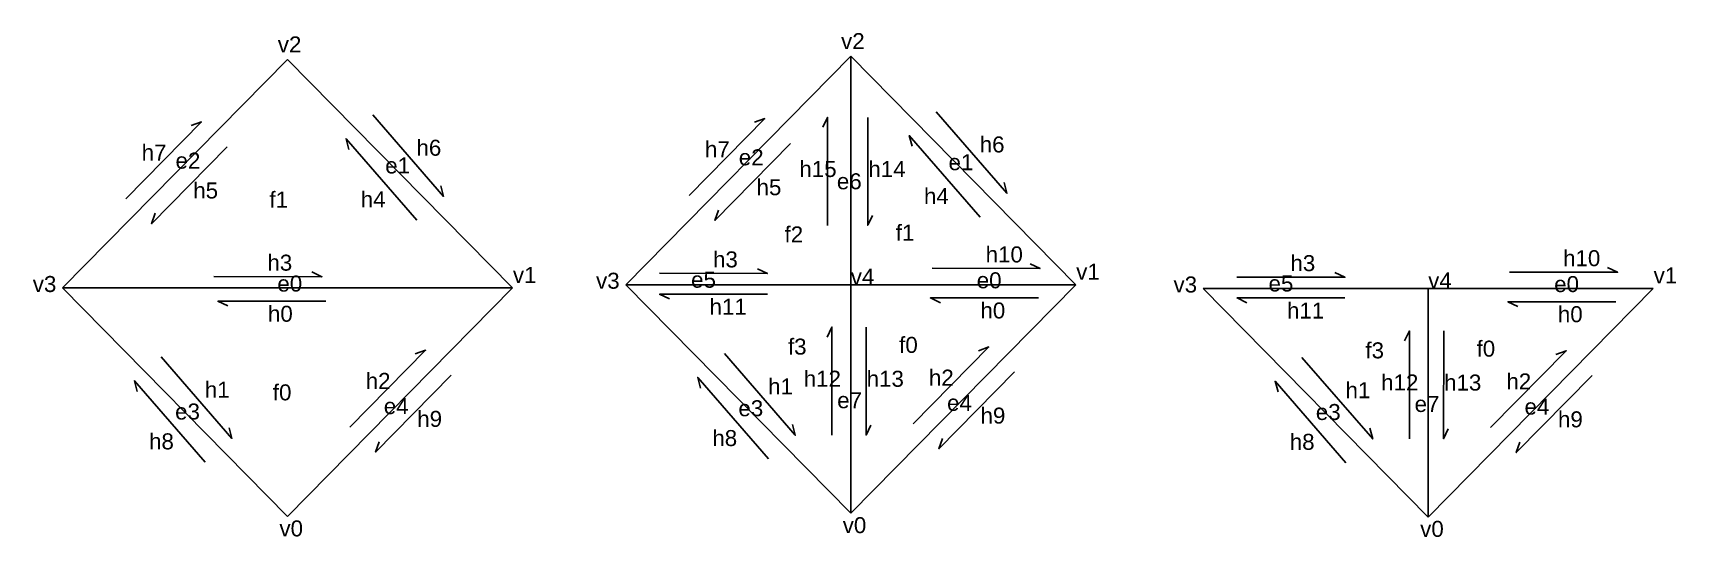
# Model space of a CAD drawing. Header units: millimetres. Extents: x 1475 to 6614, y 974 to 2549.
import ezdxf

# ---------------------------------------------------------------- set-up
doc = ezdxf.new("R2010")
doc.units = ezdxf.units.MM
doc.styles.get("Standard").update_dxf_attribs({"font": 'arial.ttf', "height": 50})

msp = doc.modelspace()

# ---------------------------------------------------------------- linework, layer by layer
for p, q in [((3329, 1762.4), (4032.5, 2476.6)), ((4736, 1762.4), (4032.5, 2476.6)), ((4032.5, 2476.6), (4032.5, 1762.4)), ((1567.4, 1752.1), (2270.9, 2466.4)), ((2974.4, 1752.1), (2270.9, 2466.4)), ((1567.4, 1752.1), (2270.9, 1037.9)), ((1567.4, 1752.1), (2974.4, 1752.1)), ((2974.4, 1752.1), (2270.9, 1037.9)), ((3329, 1762.4), (4032.5, 1048.1)), ((3329, 1762.4), (4736, 1762.4)), ((4736, 1762.4), (4032.5, 1048.1)), ((4032.5, 1762.4), (4032.5, 1048.1)), ((5134.8, 1750.6), (5838.3, 1036.4)), ((5134.8, 1750.6), (6541.9, 1750.6)), ((6541.9, 1750.6), (5838.3, 1036.4)), ((5838.3, 1750.6), (5838.3, 1036.4))]:
    msp.add_line(p, q)
for points in [[(1765.1, 2030.8), (2001.9, 2271.2), (1969.5, 2259.6)], [(2537.9, 2292.8), (2759.2, 2038), (2750.1, 2071.2)], [(3526.7, 2041.1), (3763.5, 2281.5), (3731.1, 2269.8)], [(3960, 1947.7), (3960, 2285.1), (3945.1, 2254.1)], [(4086.2, 2285.3), (4085.6, 1947.9), (4100.6, 1978.8)], [(4299.5, 2303), (4520.8, 2048.3), (4511.7, 2081.4)], [(2675.3, 1963.6), (2454, 2218.3), (2463.1, 2185.1)], [(4436.9, 1973.8), (4215.6, 2228.5), (4224.6, 2195.4)], [(2082.6, 2193.3), (1845.9, 1952.9), (1857, 1985.5)], [(3844.2, 2203.6), (3607.4, 1963.2), (3618.6, 1995.7)], [(2041, 1787.7), (2378.4, 1787.1), (2347.4, 1802.1)], [(3434.4, 1797.9), (3771.9, 1797.4), (3740.9, 1812.3)], [(4287.1, 1813.5), (4624.5, 1812.9), (4593.6, 1827.9)], [(5240.3, 1786.2), (5577.7, 1785.6), (5546.8, 1800.6)], [(6092.9, 1801.7), (6430.4, 1801.2), (6399.4, 1816.1)], [(2390.9, 1710.7), (2053.5, 1710.8), (2084.5, 1695.8)], [(3772.1, 1732.5), (3434.6, 1732.6), (3465.6, 1717.7)], [(4619.1, 1721), (4281.7, 1721), (4312.7, 1706.1)], [(5577.9, 1720.8), (5240.5, 1720.8), (5271.5, 1705.9)], [(6425, 1709.2), (6087.6, 1709.2), (6118.6, 1694.3)], [(3973.6, 1292.4), (3973.7, 1629.8), (3958.8, 1598.8)], [(4080.9, 1630), (4080.4, 1292.5), (4095.3, 1323.5)], [(5779.5, 1280.6), (5779.5, 1618), (5764.6, 1587)], [(5886.8, 1618.2), (5886.2, 1280.8), (5901.2, 1311.8)], [(2465.7, 1317.1), (2702.5, 1557.5), (2670.1, 1545.9)], [(3637.6, 1546.9), (3858.9, 1292.1), (3849.8, 1325.3)], [(4227.3, 1327.4), (4464.1, 1567.7), (4431.7, 1556.1)], [(6033.1, 1315.6), (6269.9, 1556), (6237.5, 1544.4)], [(1876, 1536.6), (2097.3, 1281.9), (2088.2, 1315.1)], [(5443.4, 1535.1), (5664.7, 1280.4), (5655.6, 1313.5)], [(2013.4, 1207.4), (1792.1, 1462.1), (1801.2, 1429)], [(2783.2, 1479.6), (2546.4, 1239.2), (2557.6, 1271.8)], [(3775, 1217.7), (3553.7, 1472.4), (3562.8, 1439.2)], [(4544.8, 1489.9), (4308, 1249.5), (4319.1, 1282)], [(5580.8, 1205.9), (5359.5, 1460.6), (5368.6, 1427.5)], [(6350.6, 1478.1), (6113.9, 1237.7), (6125, 1270.3)]]:
    msp.add_lwpolyline(points)

# ---------------------------------------------------------------- texts
for s, p in [('v2', (2240.6, 2488.2)), ('v2', (4002.1, 2498.5)), ('h6', (2674.2, 2165.4)), ('h7', (3576.4, 2160.6)), ('h6', (4435.7, 2175.6)), ('h7', (1814.8, 2150.4)), ('e2', (1920.7, 2125)), ('e1', (2576.6, 2109.9)), ('e2', (3682.3, 2135.3)), ('e1', (4338.2, 2120.1)), ('h15', (3871.6, 2098.9)), ('e6', (3989, 2060.5)), ('h14', (4087.4, 2098.7)), ('h5', (1976.2, 2031.8)), ('f1', (2214.5, 2003.2)), ('h4', (2499.8, 2004)), ('h5', (3737.8, 2042)), ('h4', (4261.4, 2014.2)), ('f2', (3825.4, 1894.5)), ('f1', (4173.1, 1899.8)), ('h3', (2208.1, 1806.2)), ('h3', (3601.6, 1816.4)), ('h10', (4454.2, 1832)), ('h3', (5407.4, 1804.7)), ('h10', (6260.1, 1820.2)), ('v1', (2975.9, 1767.9)), ('v3', (3235.9, 1749.8)), ('e5', (3533.1, 1752.9)), ('v4', (4032.5, 1762.4)), ('e0', (4426.4, 1751.1)), ('v1', (4737.5, 1778.1)), ('v4', (5838.3, 1750.6)), ('v1', (6543.4, 1766.4)), ('v3', (1474.3, 1739.5)), ('e0', (2239.2, 1740.8)), ('v3', (5041.8, 1738)), ('e5', (5339, 1741.1)), ('e0', (6232.3, 1739.3)), ('h0', (2209.7, 1646.6)), ('h11', (3590.8, 1668.4)), ('h0', (4437.9, 1656.8)), ('h11', (5396.7, 1656.6)), ('h0', (6243.8, 1645.1)), ('f3', (3836, 1543.9)), ('f0', (4183.8, 1549.2)), ('f3', (5641.9, 1532.2)), ('f0', (5989.6, 1537.5)), ('h12', (3885.3, 1443.6)), ('h13', (4082.1, 1443.4)), ('h2', (4276.9, 1446.9)), ('h1', (2012.3, 1409.3)), ('f0', (2225.1, 1400.9)), ('h2', (2515.4, 1436.7)), ('h1', (3773.9, 1419.5)), ('h1', (5579.7, 1407.7)), ('h12', (5691.1, 1431.8)), ('h13', (5888, 1431.6)), ('h2', (6082.8, 1435.1)), ('e3', (1919.5, 1341)), ('e4', (2572.1, 1357.9)), ('e3', (3681.1, 1351.3)), ('e7', (3990, 1376.3)), ('e4', (4333.7, 1368.1)), ('e3', (5486.9, 1339.5)), ('e7', (5795.8, 1364.6)), ('e4', (6139.5, 1356.4)), ('h9', (2676.7, 1318.1)), ('h9', (4438.3, 1328.3)), ('h9', (6244.2, 1316.6)), ('h8', (1837.9, 1247.8)), ('h8', (3599.5, 1258.1)), ('h8', (5405.3, 1246.3)), ('v0', (4007.3, 986)), ('v0', (2245.7, 975.8)), ('v0', (5813.2, 974.3))]:
    msp.add_text(s, height=50).set_placement(p)

doc.saveas('drawing.dxf')
